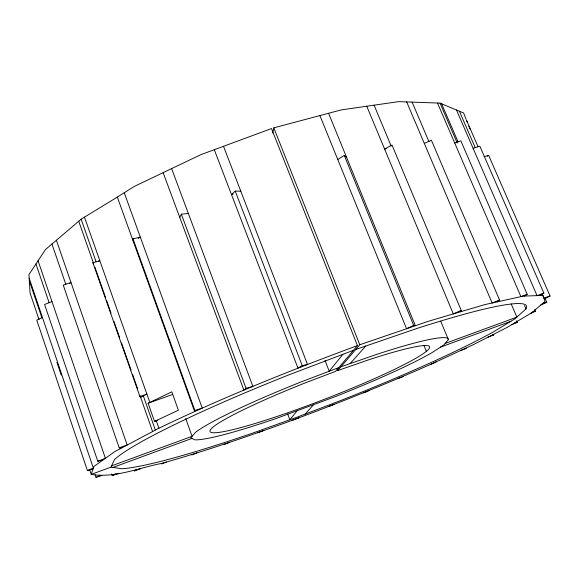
<?xml version="1.0" encoding="UTF-8"?>
<svg xmlns="http://www.w3.org/2000/svg" width="579" height="579" viewBox="0 0 579 579"><rect width="100%" height="100%" fill="white"/><g stroke="black" fill="none" stroke-linecap="round" stroke-linejoin="round"><path stroke-width="0.87" d="M138.222 238.418L140.342 237.187L132.975 238.809L194.87 410.468L194.674 411.64L117.32 197.084L134.444 186.351L200.819 154.68L271.5 128.567L357.438 345.598L335.646 371.32L304.67 383.117A117.696 11.124 -21.1 0 0 221.591 431.992A117.696 11.124 -21.1 0 0 398.229 367.542A117.696 11.124 -21.1 0 0 367.122 360.326L337.702 370.574L337.05 368.903M272.723 132.96L273.795 127.843L341.169 109.923L398.62 101.629L440.04 103.127L463.605 112.985L466.189 119.433M357.438 345.598C290.195 370.473 223.545 397.136 158.899 428.214L114.83 451.591L93.841 466.508L91.221 474.382C115.083 478.312 138.54 467.904 161.584 463.403L166.405 462.056C209.07 449.789 251.069 435.372 292.742 420.115L298.771 417.879C343.267 401.225 387.351 383.472 430.827 364.3L473.644 344.519L507.276 327.33L532.072 312.522L545.034 301.384L543.015 295.406L523.3 296.115L484.572 304.663L428.12 321.359L359.783 344.751L337.702 370.574M161.584 463.403L161.396 463.938L166.405 462.056M89.492 469.251L91.221 474.382L111.002 467.115L114.504 459.552A222.901 21.394 -21.1 0 1 287.777 375.279L353.443 350.317M179.772 217.436L181.343 214.187L188.356 213.448M460.486 311.784L461.21 310.402L392.026 145.068L384.586 149.02L386.207 148.738M296.897 411.097L289.862 419.775L287.654 413.942M342.906 354.326L329.205 371.226L324.993 360.377M440.764 321.258L448.356 339.62L443.984 344.86L431.883 352.712A137.961 13.071 -21.1 0 1 334.488 396.948L276.024 418.537A137.961 13.071 -21.1 0 1 194.942 439.852L190.752 437.84L195.593 432.26A137.961 13.071 -21.1 0 1 301.652 381.713L338.838 367.564M305.176 414.108L313.225 405.068M350.129 363.598L365.762 346.047M240.806 191.2L235.219 191.099L231.52 194.653L233.207 194.023M171.616 168.619L252.914 386.461L246.053 388.277L243.911 390.224L163.14 172.658M524.516 305.618L525.942 308.933L515.02 318.783L492.939 332.158A222.901 21.394 -21.1 0 1 341.53 400.212L297.411 417.068L253.92 432.658A222.901 21.394 -21.1 0 1 121.858 468.758L111.002 467.115M436.211 361.889L430.827 364.3M117.32 197.084L81.118 219.195L45.517 249.506L28.95 274.598L30.079 293.039L39.017 319.557M497.209 301.876L499.539 299.987L431.413 140.277L424.306 143.382M69.69 283.5L70.993 282.48L63.234 285.107L119.223 447.871L122.104 447.668M403.274 376.176L402.021 377.132L397.693 378.586M136.072 469.866L134.458 470.973L140.567 468.729M524.646 296.064L527.201 294.306L460.855 140.849L454.718 143.006M487.294 156.25L488.647 155.382L550.05 296.028L544.18 298.865M337.745 159.457L344.281 155.418L346.445 157.01M369.221 390.34L367.202 391.578L363.279 392.75M223.501 146.299L307.543 364.538L302.231 365.631L297.975 368.172L214.295 149.7M98.452 261.433L99.805 260.637L84.454 217.147M139.915 396.521L146.9 394.096L140.646 397.397L139.915 396.521L92.922 262.794L99.805 260.637L149.823 402.419M539.498 295.536L543.869 293.155L479.832 146.161L473.123 148.362M111.638 473.897L112.217 475.598L115.525 473.854M334.257 404.316L328.199 406.632M148.115 403.237L171.818 391.831L178.383 410.229L154.484 421.425L148.115 403.237L172.708 394.422M95.137 474.802L95.998 477.371L100.261 475.316M42.448 317.466L36.781 320.173L87.393 470.539L92.973 469.077M328.575 113.274L415.353 325.724L413.645 325.362L406.559 328.734L319.905 115.576M298.771 417.879L292.742 420.115M540.786 305.032L546.808 302.289L545.005 298.163M263.807 430.494L257.771 432.658M461.21 310.402L453.285 313.919L366.76 106.232M530.393 313.521L535.466 311.27L534.75 309.613M229.74 442.211L224.905 444.288L224.044 444.107M87.393 470.539L93.32 468.035L29.174 278.209M511.72 324.674L517.409 322.329L516.692 320.672M499.539 299.987L492.128 302.998L406.682 101.918M196.925 452.894L191.873 454.92L191.83 454.428M38.069 260.782L51.98 301.572L44.597 304.467L97.764 461.239L102.7 460.189M97.764 461.239L105.378 458.286L51.98 301.572M487.952 337.21L493.938 334.886L492.244 335.017M527.201 294.306L520.926 296.636L437.492 103.04M460.775 350.498L466.24 348.471L465.965 348.088M111.588 465.849L192.076 436.313L185.7 418.516M445.179 343.427L516.852 317.126L511.235 304.011M112.999 467.419L191.953 438.419M440.518 347.111L510.982 321.229M119.223 447.871L127.156 444.961L56.387 240.256M543.869 293.155L537.051 295.623L456.462 109.996M154.484 421.425L157.814 420.224M112.217 475.598L118.746 473.318M340.93 366.797L376.133 354.572A137.961 13.071 -21.1 0 1 448.356 339.62M355.73 349.484L417.046 328.431A222.901 21.394 -21.1 0 1 525.942 308.933M550.05 296.028L543.927 298.105L542.132 293.98M95.998 477.371L101.868 475.489M194.87 410.468L202.245 408.13L124.261 192.814M542.487 303.57L546.808 302.289M484.066 156.634L488.647 155.382M532.861 311.842L535.466 311.27M514.811 322.829L517.409 322.329M92.922 262.794L93.61 263.959M477.907 146.422L466.515 120.244L467.34 122.299M459.393 111.219L475.236 147.667M441.639 103.8L458.061 141.848M440.04 103.127L457.229 142.977M412.11 102.121L428.959 141.667M374.092 105.175L391.209 146.111M424.002 345.511L426.376 351.323M344.281 155.418L413.645 325.362M468.845 126.077L470.054 129.103M273.795 127.843L359.783 344.751M235.219 191.099L302.231 365.631M181.343 214.187L246.053 388.277M81.118 219.195L96.114 261.766M156.229 420.615L158.899 428.214M143.324 395.862L155.281 429.915M78.73 221.236L93.653 263.691M94.855 267.093L105.631 297.758M106.529 300.313L111.016 313.087M114.012 321.598L119.694 337.781M121.496 342.891L131.071 370.147M132.569 374.403L137.657 388.885M140.053 395.696L152.552 431.355M51.936 244.041L65.847 284.376M35.956 263.988L49.179 302.824M29.319 280.641L41.927 317.922M56.923 362.316L61.244 375.127M132.975 238.809L133.279 241.305"/></g></svg>
